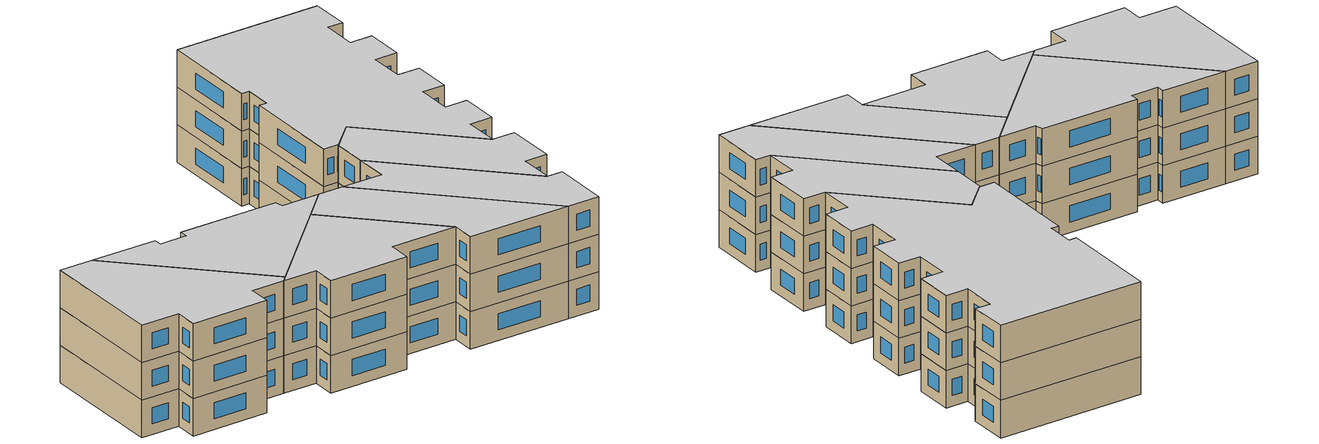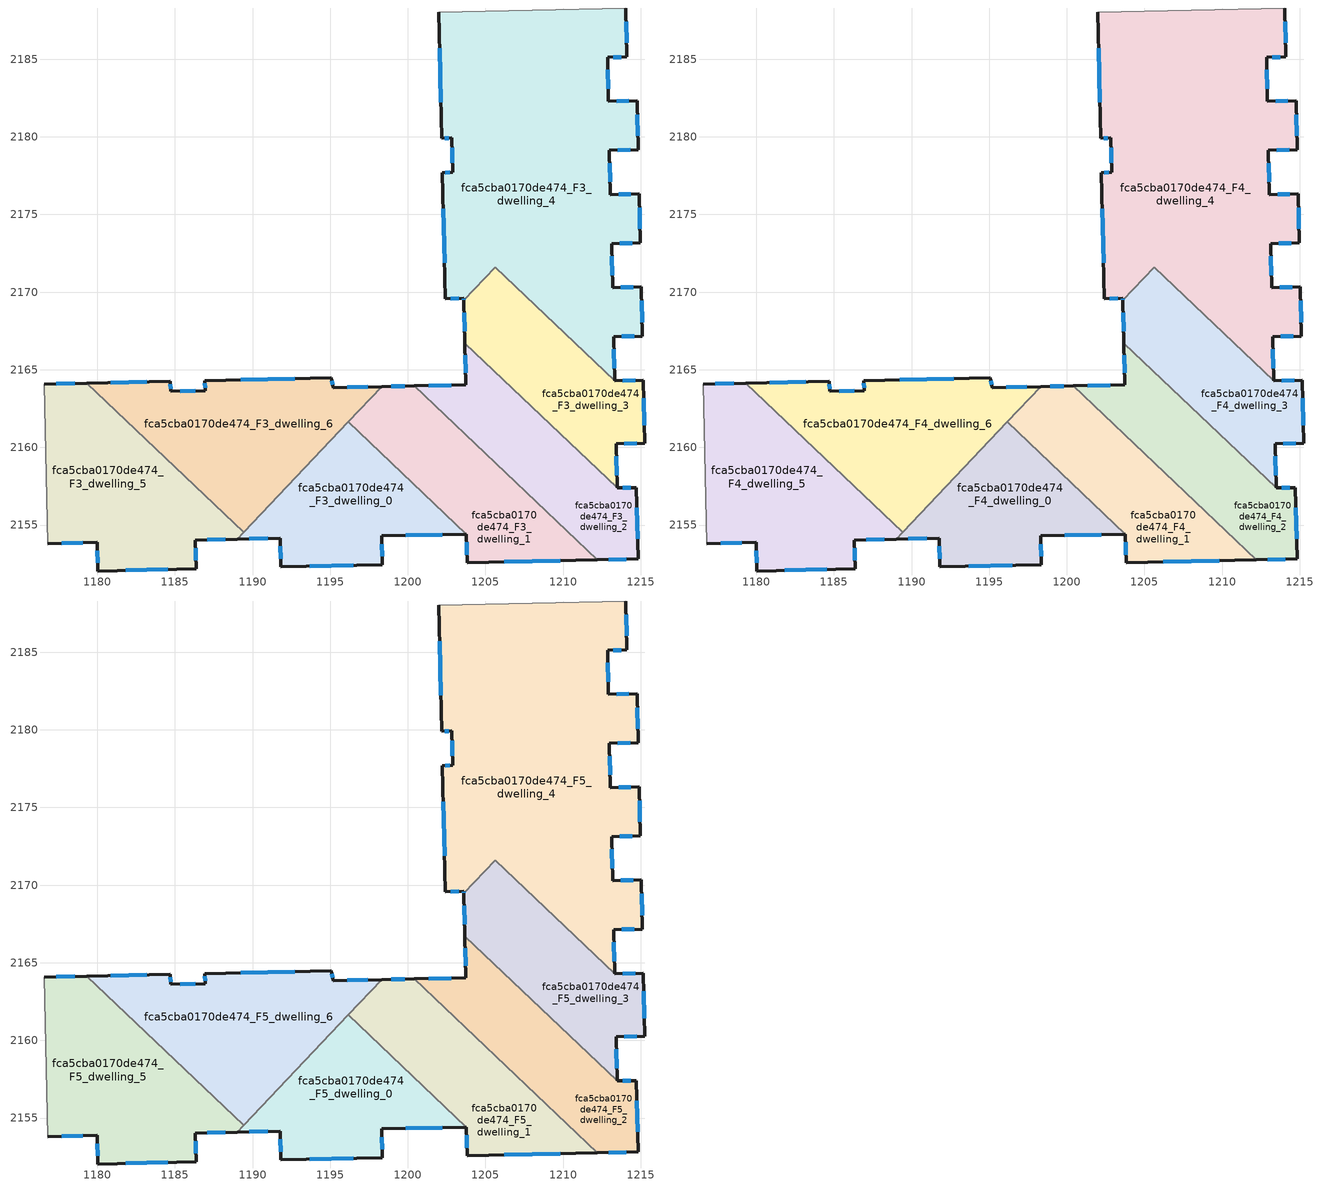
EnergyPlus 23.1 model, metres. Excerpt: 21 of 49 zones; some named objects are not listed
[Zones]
fca5cba0170de474_F3_dwelling_0
 floor to fca5cba0170de474_F2_dwelling_0 (EU_floor_Construction): 1203.77,2154.42 1198.32,2154.3 1198.36,2152.45 1191.83,2152.3 1191.78,2154.15 1189,2154.09 1196.17,2161.64 z9
 wall outside (EU_wall_Construction): 1189,2154.09 1191.78,2154.15 1191.83,2152.3 1198.36,2152.45 1198.32,2154.3 1203.77,2154.42 z9:12
 wall to fca5cba0170de474_F3_dwelling_1 (EU_wall_Construction): 1203.77,2154.42 1196.17,2161.64 z9:12
 wall to fca5cba0170de474_F3_dwelling_6 (EU_wall_Construction): 1196.17,2161.64 1189.43,2154.54 z9:12
 wall to fca5cba0170de474_F3_dwelling_5 (EU_wall_Construction): 1189.43,2154.54 1189,2154.09 z9:12
 window (EU_Window_Construction): 1191.79,2153.62 1191.81,2152.83 / 1189.79,2154.11 1190.98,2154.13 / 1199.88,2154.33 1202.21,2154.38 / 1198.35,2152.98 1198.33,2153.77 / 1193.69,2152.34 1196.49,2152.41 z9.86:11.14
fca5cba0170de474_F3_dwelling_1
 floor to fca5cba0170de474_F2_dwelling_1 (EU_floor_Construction): 1212.2,2152.76 1203.81,2152.57 1203.77,2154.42 1196.17,2161.64 1198.33,2163.91 1200.41,2163.96 z9
 wall outside (EU_wall_Construction): 1200.41,2163.96 1198.33,2163.91 / 1203.77,2154.42 1203.81,2152.57 1212.2,2152.76 z9:12
 wall to fca5cba0170de474_F3_dwelling_2 (EU_wall_Construction): 1212.2,2152.76 1200.41,2163.96 z9:12
 wall to fca5cba0170de474_F3_dwelling_6 (EU_wall_Construction): 1198.33,2163.91 1196.17,2161.64 z9:12
 window (EU_Window_Construction): 1199.82,2163.94 1198.92,2163.92 / 1206.21,2152.62 1209.81,2152.7 / 1203.78,2153.89 1203.8,2153.1 z9.86:11.14
fca5cba0170de474_F3_dwelling_2
 floor to fca5cba0170de474_F2_dwelling_2 (EU_floor_Construction): 1214.72,2157.41 1214.83,2152.82 1212.2,2152.76 1200.41,2163.96 1203.73,2164.03 1203.68,2166.7 1213.47,2157.39 z9
 wall outside (EU_wall_Construction): 1203.68,2166.7 1203.73,2164.03 1200.41,2163.96 / 1212.2,2152.76 1214.83,2152.82 1214.72,2157.41 1213.47,2157.39 z9:12
 wall to fca5cba0170de474_F3_dwelling_3 (EU_wall_Construction): 1213.47,2157.39 1203.68,2166.7 z9:12
 window (EU_Window_Construction): 1202.79,2164.01 1201.36,2163.98 / 1203.69,2165.94 1203.72,2164.79 / 1214.36,2157.41 1213.83,2157.4 / 1214.79,2154.13 1214.75,2156.1 / 1212.95,2152.77 1214.08,2152.8 z9.86:11.14
fca5cba0170de474_F3_dwelling_3
 floor to fca5cba0170de474_F2_dwelling_3 (EU_floor_Construction): 1215.17,2164.33 1215.26,2160.28 1213.41,2160.23 1213.47,2157.39 1203.68,2166.7 1203.61,2169.47 1205.63,2171.6 1213.32,2164.29 z9
 wall outside (EU_wall_Construction): 1213.47,2157.39 1213.41,2160.23 1215.26,2160.28 1215.17,2164.33 1213.32,2164.29 / 1203.61,2169.47 1203.68,2166.7 z9:12
 wall to fca5cba0170de474_F3_dwelling_4 (EU_wall_Construction): 1213.32,2164.29 1205.63,2171.6 1203.61,2169.47 z9:12
 window (EU_Window_Construction): 1213.45,2158.21 1213.43,2159.42 / 1203.63,2168.68 1203.66,2167.49 / 1214.64,2164.32 1213.85,2164.3 / 1215.23,2161.44 1215.19,2163.17 / 1213.94,2160.25 1214.73,2160.27 z9.86:11.14
fca5cba0170de474_F3_dwelling_4
 floor to fca5cba0170de474_F2_dwelling_4 (EU_floor_Construction): 1214.03,2188.3 1214.11,2185.15 1212.86,2185.12 1212.92,2182.29 1214.77,2182.33 1214.84,2179.17 1212.99,2179.12 1213.05,2176.29 1214.9,2176.33 1214.97,2173.17 1213.12,2173.13 1213.19,2170.29 1215.03,2170.33 1215.1,2167.17 1213.26,2167.13 1213.32,2164.29 1205.63,2171.6 1203.61,2169.47 1203.61,2169.6 1202.42,2169.57 1202.23,2177.7 1202.88,2177.71 1202.83,2179.93 1202.18,2179.91 1202,2188.03 z9
 wall outside (EU_wall_Construction): 1213.32,2164.29 1213.26,2167.13 1215.1,2167.17 1215.03,2170.33 1213.19,2170.29 1213.12,2173.13 1214.97,2173.17 1214.9,2176.33 1213.05,2176.29 1212.99,2179.12 1214.84,2179.17 1214.77,2182.33 1212.92,2182.29 1212.86,2185.12 1214.11,2185.15 1214.03,2188.3 / 1202,2188.03 1202.18,2179.91 1202.83,2179.93 1202.88,2177.71 1202.23,2177.7 1202.42,2169.57 1203.61,2169.6 1203.61,2169.47 z9:12
 wall adiabatic (EU_wall_Construction): 1214.03,2188.3 1202,2188.03 z9:12
 window (EU_Window_Construction): 1214.37,2176.32 1213.58,2176.3 / 1214.95,2174.07 1214.92,2175.42 / 1213.65,2173.14 1214.44,2173.16 / 1213.17,2171.1 1213.14,2172.32 / 1214.51,2170.32 1213.71,2170.3 / 1215.08,2168.07 1215.05,2169.43 / 1213.78,2167.14 1214.58,2167.16 / 1213.3,2165.1 1213.27,2166.32 / 1203.61,2169.56 1203.61,2169.51 / 1202.76,2169.58 1203.27,2169.59 / 1202.29,2175.37 1202.37,2171.89 / 1202.7,2177.71 1202.42,2177.7 / 1202.85,2179.29 1202.87,2178.34 / 1202.37,2179.92 1202.65,2179.92 / 1202.05,2185.71 1202.13,2182.23 / 1214.09,2186.05 1214.06,2187.4 / 1213.22,2185.13 1213.76,2185.14 / 1212.9,2183.1 1212.88,2184.31 / 1214.24,2182.31 1213.45,2182.3 / 1214.82,2180.07 1214.79,2181.42 / 1213.52,2179.14 1214.31,2179.15 / 1213.03,2177.1 1213.01,2178.31 z9.86:11.14
fca5cba0170de474_F3_dwelling_5
 floor to fca5cba0170de474_F2_dwelling_5 (EU_floor_Construction): 1189.43,2154.54 1189,2154.09 1186.32,2154.03 1186.36,2152.19 1180.03,2152.04 1179.98,2153.89 1176.81,2153.79 1176.59,2164.08 1179.32,2164.14 z9
 wall outside (EU_wall_Construction): 1176.81,2153.79 1179.98,2153.89 1180.03,2152.04 1186.36,2152.19 1186.32,2154.03 1189,2154.09 / 1179.32,2164.14 1176.59,2164.08 z9:12
 wall adiabatic (EU_wall_Construction): 1176.59,2164.08 1176.81,2153.79 z9:12
 wall to fca5cba0170de474_F3_dwelling_6 (EU_wall_Construction): 1189.43,2154.54 1179.32,2164.14 z9:12
 window (EU_Window_Construction): 1181.84,2152.08 1184.55,2152.15 / 1180,2153.36 1180.01,2152.57 / 1177.71,2153.82 1179.08,2153.86 / 1178.54,2164.12 1177.37,2164.09 / 1187.09,2154.05 1188.24,2154.07 / 1186.35,2152.72 1186.33,2153.5 z9.86:11.14
fca5cba0170de474_F3_dwelling_6
 floor to fca5cba0170de474_F2_dwelling_6 (EU_floor_Construction): 1198.33,2163.91 1189.43,2154.54 1179.32,2164.14 1184.71,2164.25 1184.72,2163.61 1186.94,2163.66 1186.93,2164.3 1195.05,2164.49 1195.19,2163.84 z9
 wall outside (EU_wall_Construction): 1198.33,2163.91 1195.19,2163.84 1195.05,2164.49 1186.93,2164.3 1186.94,2163.66 1184.72,2163.61 1184.71,2164.25 1179.32,2164.14 z9:12
 window (EU_Window_Construction): 1195.15,2164.02 1195.09,2164.3 / 1197.43,2163.89 1196.08,2163.86 / 1183.17,2164.22 1180.86,2164.17 / 1184.72,2163.79 1184.72,2164.07 / 1186.31,2163.64 1185.36,2163.62 / 1186.93,2164.12 1186.94,2163.84 / 1192.73,2164.43 1189.25,2164.36 z9.86:11.14
fca5cba0170de474_F4_dwelling_0
 floor to fca5cba0170de474_F3_dwelling_0 (EU_floor_Construction): 1203.77,2154.42 1198.32,2154.3 1198.36,2152.45 1191.83,2152.3 1191.78,2154.15 1189,2154.09 1196.17,2161.64 z12
 wall outside (EU_wall_Construction): 1189,2154.09 1191.78,2154.15 1191.83,2152.3 1198.36,2152.45 1198.32,2154.3 1203.77,2154.42 z12:15
 wall to fca5cba0170de474_F4_dwelling_1 (EU_wall_Construction): 1203.77,2154.42 1196.17,2161.64 z12:15
 wall to fca5cba0170de474_F4_dwelling_6 (EU_wall_Construction): 1196.17,2161.64 1189.43,2154.54 z12:15
 wall to fca5cba0170de474_F4_dwelling_5 (EU_wall_Construction): 1189.43,2154.54 1189,2154.09 z12:15
 window (EU_Window_Construction): 1191.79,2153.62 1191.81,2152.83 / 1189.79,2154.11 1190.98,2154.13 / 1199.88,2154.33 1202.21,2154.38 / 1198.35,2152.98 1198.33,2153.77 / 1193.69,2152.34 1196.49,2152.41 z12.86:14.14
fca5cba0170de474_F4_dwelling_1
 floor to fca5cba0170de474_F3_dwelling_1 (EU_floor_Construction): 1212.2,2152.76 1203.81,2152.57 1203.77,2154.42 1196.17,2161.64 1198.33,2163.91 1200.41,2163.96 z12
 wall outside (EU_wall_Construction): 1200.41,2163.96 1198.33,2163.91 / 1203.77,2154.42 1203.81,2152.57 1212.2,2152.76 z12:15
 wall to fca5cba0170de474_F4_dwelling_2 (EU_wall_Construction): 1212.2,2152.76 1200.41,2163.96 z12:15
 wall to fca5cba0170de474_F4_dwelling_6 (EU_wall_Construction): 1198.33,2163.91 1196.17,2161.64 z12:15
 window (EU_Window_Construction): 1199.82,2163.94 1198.92,2163.92 / 1206.21,2152.62 1209.81,2152.7 / 1203.78,2153.89 1203.8,2153.1 z12.86:14.14
fca5cba0170de474_F4_dwelling_2
 floor to fca5cba0170de474_F3_dwelling_2 (EU_floor_Construction): 1214.72,2157.41 1214.83,2152.82 1212.2,2152.76 1200.41,2163.96 1203.73,2164.03 1203.68,2166.7 1213.47,2157.39 z12
 wall outside (EU_wall_Construction): 1203.68,2166.7 1203.73,2164.03 1200.41,2163.96 / 1212.2,2152.76 1214.83,2152.82 1214.72,2157.41 1213.47,2157.39 z12:15
 wall to fca5cba0170de474_F4_dwelling_3 (EU_wall_Construction): 1213.47,2157.39 1203.68,2166.7 z12:15
 window (EU_Window_Construction): 1202.79,2164.01 1201.36,2163.98 / 1203.69,2165.94 1203.72,2164.79 / 1214.36,2157.41 1213.83,2157.4 / 1214.79,2154.13 1214.75,2156.1 / 1212.95,2152.77 1214.08,2152.8 z12.86:14.14
fca5cba0170de474_F4_dwelling_3
 floor to fca5cba0170de474_F3_dwelling_3 (EU_floor_Construction): 1215.17,2164.33 1215.26,2160.28 1213.41,2160.23 1213.47,2157.39 1203.68,2166.7 1203.61,2169.47 1205.63,2171.6 1213.32,2164.29 z12
 wall outside (EU_wall_Construction): 1213.47,2157.39 1213.41,2160.23 1215.26,2160.28 1215.17,2164.33 1213.32,2164.29 / 1203.61,2169.47 1203.68,2166.7 z12:15
 wall to fca5cba0170de474_F4_dwelling_4 (EU_wall_Construction): 1213.32,2164.29 1205.63,2171.6 1203.61,2169.47 z12:15
 window (EU_Window_Construction): 1213.45,2158.21 1213.43,2159.42 / 1203.63,2168.68 1203.66,2167.49 / 1214.64,2164.32 1213.85,2164.3 / 1215.23,2161.44 1215.19,2163.17 / 1213.94,2160.25 1214.73,2160.27 z12.86:14.14
fca5cba0170de474_F4_dwelling_4
 floor to fca5cba0170de474_F3_dwelling_4 (EU_floor_Construction): 1214.03,2188.3 1214.11,2185.15 1212.86,2185.12 1212.92,2182.29 1214.77,2182.33 1214.84,2179.17 1212.99,2179.12 1213.05,2176.29 1214.9,2176.33 1214.97,2173.17 1213.12,2173.13 1213.19,2170.29 1215.03,2170.33 1215.1,2167.17 1213.26,2167.13 1213.32,2164.29 1205.63,2171.6 1203.61,2169.47 1203.61,2169.6 1202.42,2169.57 1202.23,2177.7 1202.88,2177.71 1202.83,2179.93 1202.18,2179.91 1202,2188.03 z12
 wall outside (EU_wall_Construction): 1213.32,2164.29 1213.26,2167.13 1215.1,2167.17 1215.03,2170.33 1213.19,2170.29 1213.12,2173.13 1214.97,2173.17 1214.9,2176.33 1213.05,2176.29 1212.99,2179.12 1214.84,2179.17 1214.77,2182.33 1212.92,2182.29 1212.86,2185.12 1214.11,2185.15 1214.03,2188.3 / 1202,2188.03 1202.18,2179.91 1202.83,2179.93 1202.88,2177.71 1202.23,2177.7 1202.42,2169.57 1203.61,2169.6 1203.61,2169.47 z12:15
 wall adiabatic (EU_wall_Construction): 1214.03,2188.3 1202,2188.03 z12:15
 window (EU_Window_Construction): 1214.37,2176.32 1213.58,2176.3 / 1214.95,2174.07 1214.92,2175.42 / 1213.65,2173.14 1214.44,2173.16 / 1213.17,2171.1 1213.14,2172.32 / 1214.51,2170.32 1213.71,2170.3 / 1215.08,2168.07 1215.05,2169.43 / 1213.78,2167.14 1214.58,2167.16 / 1213.3,2165.1 1213.27,2166.32 / 1203.61,2169.56 1203.61,2169.51 / 1202.76,2169.58 1203.27,2169.59 / 1202.29,2175.37 1202.37,2171.89 / 1202.7,2177.71 1202.42,2177.7 / 1202.85,2179.29 1202.87,2178.34 / 1202.37,2179.92 1202.65,2179.92 / 1202.05,2185.71 1202.13,2182.23 / 1214.09,2186.05 1214.06,2187.4 / 1213.22,2185.13 1213.76,2185.14 / 1212.9,2183.1 1212.88,2184.31 / 1214.24,2182.31 1213.45,2182.3 / 1214.82,2180.07 1214.79,2181.42 / 1213.52,2179.14 1214.31,2179.15 / 1213.03,2177.1 1213.01,2178.31 z12.86:14.14
fca5cba0170de474_F4_dwelling_5
 floor to fca5cba0170de474_F3_dwelling_5 (EU_floor_Construction): 1189.43,2154.54 1189,2154.09 1186.32,2154.03 1186.36,2152.19 1180.03,2152.04 1179.98,2153.89 1176.81,2153.79 1176.59,2164.08 1179.32,2164.14 z12
 wall outside (EU_wall_Construction): 1176.81,2153.79 1179.98,2153.89 1180.03,2152.04 1186.36,2152.19 1186.32,2154.03 1189,2154.09 / 1179.32,2164.14 1176.59,2164.08 z12:15
 wall adiabatic (EU_wall_Construction): 1176.59,2164.08 1176.81,2153.79 z12:15
 wall to fca5cba0170de474_F4_dwelling_6 (EU_wall_Construction): 1189.43,2154.54 1179.32,2164.14 z12:15
 window (EU_Window_Construction): 1181.84,2152.08 1184.55,2152.15 / 1180,2153.36 1180.01,2152.57 / 1177.71,2153.82 1179.08,2153.86 / 1178.54,2164.12 1177.37,2164.09 / 1187.09,2154.05 1188.24,2154.07 / 1186.35,2152.72 1186.33,2153.5 z12.86:14.14
fca5cba0170de474_F4_dwelling_6
 floor to fca5cba0170de474_F3_dwelling_6 (EU_floor_Construction): 1198.33,2163.91 1189.43,2154.54 1179.32,2164.14 1184.71,2164.25 1184.72,2163.61 1186.94,2163.66 1186.93,2164.3 1195.05,2164.49 1195.19,2163.84 z12
 wall outside (EU_wall_Construction): 1198.33,2163.91 1195.19,2163.84 1195.05,2164.49 1186.93,2164.3 1186.94,2163.66 1184.72,2163.61 1184.71,2164.25 1179.32,2164.14 z12:15
 window (EU_Window_Construction): 1195.15,2164.02 1195.09,2164.3 / 1197.43,2163.89 1196.08,2163.86 / 1183.17,2164.22 1180.86,2164.17 / 1184.72,2163.79 1184.72,2164.07 / 1186.31,2163.64 1185.36,2163.62 / 1186.93,2164.12 1186.94,2163.84 / 1192.73,2164.43 1189.25,2164.36 z12.86:14.14
fca5cba0170de474_F5_dwelling_0
 floor to fca5cba0170de474_F4_dwelling_0 (EU_floor_Construction): 1203.77,2154.42 1198.32,2154.3 1198.36,2152.45 1191.83,2152.3 1191.78,2154.15 1189,2154.09 1196.17,2161.64 z15
 wall outside (EU_wall_Construction): 1189,2154.09 1191.78,2154.15 1191.83,2152.3 1198.36,2152.45 1198.32,2154.3 1203.77,2154.42 z15:18
 wall to fca5cba0170de474_F5_dwelling_1 (EU_wall_Construction): 1203.77,2154.42 1196.17,2161.64 z15:18
 wall to fca5cba0170de474_F5_dwelling_6 (EU_wall_Construction): 1196.17,2161.64 1189.43,2154.54 z15:18
 wall to fca5cba0170de474_F5_dwelling_5 (EU_wall_Construction): 1189.43,2154.54 1189,2154.09 z15:18
 window (EU_Window_Construction): 1191.79,2153.62 1191.81,2152.83 / 1189.79,2154.11 1190.98,2154.13 / 1199.88,2154.33 1202.21,2154.38 / 1198.35,2152.98 1198.33,2153.77 / 1193.69,2152.34 1196.49,2152.41 z15.86:17.14
 ceiling to fca5cba0170de474_F6_dwelling_0 (EU_floor_Construction): 1203.77,2154.42 1196.17,2161.64 1189,2154.09 1191.78,2154.15 1191.83,2152.3 1198.36,2152.45 1198.32,2154.3 z18
fca5cba0170de474_F5_dwelling_1
 floor to fca5cba0170de474_F4_dwelling_1 (EU_floor_Construction): 1212.2,2152.76 1203.81,2152.57 1203.77,2154.42 1196.17,2161.64 1198.33,2163.91 1200.41,2163.96 z15
 wall outside (EU_wall_Construction): 1200.41,2163.96 1198.33,2163.91 / 1203.77,2154.42 1203.81,2152.57 1212.2,2152.76 z15:18
 wall to fca5cba0170de474_F5_dwelling_2 (EU_wall_Construction): 1212.2,2152.76 1200.41,2163.96 z15:18
 wall to fca5cba0170de474_F5_dwelling_6 (EU_wall_Construction): 1198.33,2163.91 1196.17,2161.64 z15:18
 window (EU_Window_Construction): 1199.82,2163.94 1198.92,2163.92 / 1206.21,2152.62 1209.81,2152.7 / 1203.78,2153.89 1203.8,2153.1 z15.86:17.14
 ceiling to fca5cba0170de474_F6_dwelling_1 (EU_floor_Construction): 1212.2,2152.76 1200.41,2163.96 1198.33,2163.91 1196.17,2161.64 1203.77,2154.42 1203.81,2152.57 z18
fca5cba0170de474_F5_dwelling_2
 floor to fca5cba0170de474_F4_dwelling_2 (EU_floor_Construction): 1214.72,2157.41 1214.83,2152.82 1212.2,2152.76 1200.41,2163.96 1203.73,2164.03 1203.68,2166.7 1213.47,2157.39 z15
 wall outside (EU_wall_Construction): 1203.68,2166.7 1203.73,2164.03 1200.41,2163.96 / 1212.2,2152.76 1214.83,2152.82 1214.72,2157.41 1213.47,2157.39 z15:18
 wall to fca5cba0170de474_F5_dwelling_3 (EU_wall_Construction): 1213.47,2157.39 1203.68,2166.7 z15:18
 window (EU_Window_Construction): 1202.79,2164.01 1201.36,2163.98 / 1203.69,2165.94 1203.72,2164.79 / 1214.36,2157.41 1213.83,2157.4 / 1214.79,2154.13 1214.75,2156.1 / 1212.95,2152.77 1214.08,2152.8 z15.86:17.14
 ceiling to fca5cba0170de474_F6_dwelling_2 (EU_floor_Construction): 1214.83,2152.82 1214.72,2157.41 1213.47,2157.39 1203.68,2166.7 1203.73,2164.03 1200.41,2163.96 1212.2,2152.76 z18
fca5cba0170de474_F5_dwelling_3
 floor to fca5cba0170de474_F4_dwelling_3 (EU_floor_Construction): 1215.17,2164.33 1215.26,2160.28 1213.41,2160.23 1213.47,2157.39 1203.68,2166.7 1203.61,2169.47 1205.63,2171.6 1213.32,2164.29 z15
 wall outside (EU_wall_Construction): 1213.47,2157.39 1213.41,2160.23 1215.26,2160.28 1215.17,2164.33 1213.32,2164.29 / 1203.61,2169.47 1203.68,2166.7 z15:18
 wall to fca5cba0170de474_F5_dwelling_4 (EU_wall_Construction): 1213.32,2164.29 1205.63,2171.6 1203.61,2169.47 z15:18
 window (EU_Window_Construction): 1213.45,2158.21 1213.43,2159.42 / 1203.63,2168.68 1203.66,2167.49 / 1214.64,2164.32 1213.85,2164.3 / 1215.23,2161.44 1215.19,2163.17 / 1213.94,2160.25 1214.73,2160.27 z15.86:17.14
 ceiling to fca5cba0170de474_F6_dwelling_3 (EU_floor_Construction): 1213.47,2157.39 1213.41,2160.23 1215.26,2160.28 1215.17,2164.33 1213.32,2164.29 1205.63,2171.6 1203.61,2169.47 1203.68,2166.7 z18
fca5cba0170de474_F5_dwelling_4
 floor to fca5cba0170de474_F4_dwelling_4 (EU_floor_Construction): 1214.03,2188.3 1214.11,2185.15 1212.86,2185.12 1212.92,2182.29 1214.77,2182.33 1214.84,2179.17 1212.99,2179.12 1213.05,2176.29 1214.9,2176.33 1214.97,2173.17 1213.12,2173.13 1213.19,2170.29 1215.03,2170.33 1215.1,2167.17 1213.26,2167.13 1213.32,2164.29 1205.63,2171.6 1203.61,2169.47 1203.61,2169.6 1202.42,2169.57 1202.23,2177.7 1202.88,2177.71 1202.83,2179.93 1202.18,2179.91 1202,2188.03 z15
 wall outside (EU_wall_Construction): 1213.32,2164.29 1213.26,2167.13 1215.1,2167.17 1215.03,2170.33 1213.19,2170.29 1213.12,2173.13 1214.97,2173.17 1214.9,2176.33 1213.05,2176.29 1212.99,2179.12 1214.84,2179.17 1214.77,2182.33 1212.92,2182.29 1212.86,2185.12 1214.11,2185.15 1214.03,2188.3 / 1202,2188.03 1202.18,2179.91 1202.83,2179.93 1202.88,2177.71 1202.23,2177.7 1202.42,2169.57 1203.61,2169.6 1203.61,2169.47 z15:18
 wall adiabatic (EU_wall_Construction): 1214.03,2188.3 1202,2188.03 z15:18
 window (EU_Window_Construction): 1214.37,2176.32 1213.58,2176.3 / 1214.95,2174.07 1214.92,2175.42 / 1213.65,2173.14 1214.44,2173.16 / 1213.17,2171.1 1213.14,2172.32 / 1214.51,2170.32 1213.71,2170.3 / 1215.08,2168.07 1215.05,2169.43 / 1213.78,2167.14 1214.58,2167.16 / 1213.3,2165.1 1213.27,2166.32 / 1203.61,2169.56 1203.61,2169.51 / 1202.76,2169.58 1203.27,2169.59 / 1202.29,2175.37 1202.37,2171.89 / 1202.7,2177.71 1202.42,2177.7 / 1202.85,2179.29 1202.87,2178.34 / 1202.37,2179.92 1202.65,2179.92 / 1202.05,2185.71 1202.13,2182.23 / 1214.09,2186.05 1214.06,2187.4 / 1213.22,2185.13 1213.76,2185.14 / 1212.9,2183.1 1212.88,2184.31 / 1214.24,2182.31 1213.45,2182.3 / 1214.82,2180.07 1214.79,2181.42 / 1213.52,2179.14 1214.31,2179.15 / 1213.03,2177.1 1213.01,2178.31 z15.86:17.14
 ceiling to fca5cba0170de474_F6_dwelling_4 (EU_floor_Construction): 1213.32,2164.29 1213.26,2167.13 1215.1,2167.17 1215.03,2170.33 1213.19,2170.29 1213.12,2173.13 1214.97,2173.17 1214.9,2176.33 1213.05,2176.29 1212.99,2179.12 1214.84,2179.17 1214.77,2182.33 1212.92,2182.29 1212.86,2185.12 1214.11,2185.15 1214.03,2188.3 1202,2188.03 1202.18,2179.91 1202.83,2179.93 1202.88,2177.71 1202.23,2177.7 1202.42,2169.57 1203.61,2169.6 1203.61,2169.47 1205.63,2171.6 z18
fca5cba0170de474_F5_dwelling_5
 floor to fca5cba0170de474_F4_dwelling_5 (EU_floor_Construction): 1189.43,2154.54 1189,2154.09 1186.32,2154.03 1186.36,2152.19 1180.03,2152.04 1179.98,2153.89 1176.81,2153.79 1176.59,2164.08 1179.32,2164.14 z15
 wall outside (EU_wall_Construction): 1176.81,2153.79 1179.98,2153.89 1180.03,2152.04 1186.36,2152.19 1186.32,2154.03 1189,2154.09 / 1179.32,2164.14 1176.59,2164.08 z15:18
 wall adiabatic (EU_wall_Construction): 1176.59,2164.08 1176.81,2153.79 z15:18
 wall to fca5cba0170de474_F5_dwelling_6 (EU_wall_Construction): 1189.43,2154.54 1179.32,2164.14 z15:18
 window (EU_Window_Construction): 1181.84,2152.08 1184.55,2152.15 / 1180,2153.36 1180.01,2152.57 / 1177.71,2153.82 1179.08,2153.86 / 1178.54,2164.12 1177.37,2164.09 / 1187.09,2154.05 1188.24,2154.07 / 1186.35,2152.72 1186.33,2153.5 z15.86:17.14
 ceiling to fca5cba0170de474_F6_dwelling_5 (EU_floor_Construction): 1189,2154.09 1189.43,2154.54 1179.32,2164.14 1176.59,2164.08 1176.81,2153.79 1179.98,2153.89 1180.03,2152.04 1186.36,2152.19 1186.32,2154.03 z18
fca5cba0170de474_F5_dwelling_6
 floor to fca5cba0170de474_F4_dwelling_6 (EU_floor_Construction): 1198.33,2163.91 1189.43,2154.54 1179.32,2164.14 1184.71,2164.25 1184.72,2163.61 1186.94,2163.66 1186.93,2164.3 1195.05,2164.49 1195.19,2163.84 z15
 wall outside (EU_wall_Construction): 1198.33,2163.91 1195.19,2163.84 1195.05,2164.49 1186.93,2164.3 1186.94,2163.66 1184.72,2163.61 1184.71,2164.25 1179.32,2164.14 z15:18
 window (EU_Window_Construction): 1195.15,2164.02 1195.09,2164.3 / 1197.43,2163.89 1196.08,2163.86 / 1183.17,2164.22 1180.86,2164.17 / 1184.72,2163.79 1184.72,2164.07 / 1186.31,2163.64 1185.36,2163.62 / 1186.93,2164.12 1186.94,2163.84 / 1192.73,2164.43 1189.25,2164.36 z15.86:17.14
 ceiling to fca5cba0170de474_F6_dwelling_6 (EU_floor_Construction): 1189.43,2154.54 1198.33,2163.91 1195.19,2163.84 1195.05,2164.49 1186.93,2164.3 1186.94,2163.66 1184.72,2163.61 1184.71,2164.25 1179.32,2164.14 z18
[Building]
EU S2 Campaign: North Axis=0; Terrain=City; Solar Distribution=FullExterior
[Site:Location]
Helsinki-Vantaa.AP: Latitude=60.317; Longitude=24.963; Time Zone=2; Elevation=54.6
[SizingPeriod:WeatherFileDays]
AnnualSizingPeriod: Begin Month=1; Begin Day of Month=1; End Month=12; End Day of Month=31; Day of Week for Start Day=Monday; Use Weather File Daylight Saving Period=No; Use Weather File Rain and Snow Indicators=No
[MATERIAL]
EU_InternalMass_Material: Roughness=MediumRough; Thickness=0.1; Conductivity=1; Density=1800; Specific Heat=900; Thermal Absorptance=0.9; Solar Absorptance=0.7; Visible Absorptance=0.7
[MATERIAL:NOMASS] Roughness=MediumRough; Thermal Absorptance=0.9; Solar Absorptance=0.7; Visible Absorptance=0.7
Name | Thermal Resistance
EU_wall_NoMass | 2.6932
EU_floor_NoMass | 2.22482
[WINDOWMATERIAL:SIMPLEGLAZINGSYSTEM]
EU_Window_SimpleGlazing: UFactor=2.14966; Solar Heat Gain Coefficient=0.7; Visible Transmittance=0.7
[CONSTRUCTION]
EU_wall_Construction: EU_wall_NoMass
EU_floor_Construction: EU_floor_NoMass
EU_Window_Construction: EU_Window_SimpleGlazing
EU_InternalMass_Construction: EU_InternalMass_Material
[ZONE] Type=1; Multiplier=1; Ceiling Height=autocalculate; Floor Area=autocalculate; Part of Total Floor Area=Yes
Name | Volume
fca5cba0170de474_F3_dwelling_0; fca5cba0170de474_F4_dwelling_0; fca5cba0170de474_F5_dwelling_0 | 200.016
fca5cba0170de474_F3_dwelling_1; fca5cba0170de474_F4_dwelling_1; fca5cba0170de474_F5_dwelling_1 | 214.764
fca5cba0170de474_F3_dwelling_2; fca5cba0170de474_F4_dwelling_2; fca5cba0170de474_F5_dwelling_2 | 202.646
fca5cba0170de474_F3_dwelling_3; fca5cba0170de474_F4_dwelling_3; fca5cba0170de474_F5_dwelling_3 | 208.183
fca5cba0170de474_F3_dwelling_4; fca5cba0170de474_F4_dwelling_4; fca5cba0170de474_F5_dwelling_4 | 692.12
fca5cba0170de474_F3_dwelling_5; fca5cba0170de474_F4_dwelling_5; fca5cba0170de474_F5_dwelling_5 | 278.104
fca5cba0170de474_F3_dwelling_6; fca5cba0170de474_F4_dwelling_6; fca5cba0170de474_F5_dwelling_6 | 278.065
[INTERNALMASS] Construction=EU_InternalMass_Construction
Name | Zone or ZoneList | Surface Area
fca5cba0170de474_F3_dwelling_0_EU_InternalMass | fca5cba0170de474_F3_dwelling_0 | 66.6719
fca5cba0170de474_F3_dwelling_1_EU_InternalMass | fca5cba0170de474_F3_dwelling_1 | 71.5899
fca5cba0170de474_F3_dwelling_2_EU_InternalMass | fca5cba0170de474_F3_dwelling_2 | 67.5488
fca5cba0170de474_F3_dwelling_3_EU_InternalMass | fca5cba0170de474_F3_dwelling_3 | 69.3951
fca5cba0170de474_F3_dwelling_4_EU_InternalMass | fca5cba0170de474_F3_dwelling_4 | 230.707
fca5cba0170de474_F3_dwelling_5_EU_InternalMass | fca5cba0170de474_F3_dwelling_5 | 92.7013
fca5cba0170de474_F3_dwelling_6_EU_InternalMass | fca5cba0170de474_F3_dwelling_6 | 92.6883
fca5cba0170de474_F4_dwelling_0_EU_InternalMass | fca5cba0170de474_F4_dwelling_0 | 66.6719
fca5cba0170de474_F4_dwelling_1_EU_InternalMass | fca5cba0170de474_F4_dwelling_1 | 71.5899
fca5cba0170de474_F4_dwelling_2_EU_InternalMass | fca5cba0170de474_F4_dwelling_2 | 67.5488
fca5cba0170de474_F4_dwelling_3_EU_InternalMass | fca5cba0170de474_F4_dwelling_3 | 69.3951
fca5cba0170de474_F4_dwelling_4_EU_InternalMass | fca5cba0170de474_F4_dwelling_4 | 230.707
fca5cba0170de474_F4_dwelling_5_EU_InternalMass | fca5cba0170de474_F4_dwelling_5 | 92.7013
fca5cba0170de474_F4_dwelling_6_EU_InternalMass | fca5cba0170de474_F4_dwelling_6 | 92.6883
fca5cba0170de474_F5_dwelling_0_EU_InternalMass | fca5cba0170de474_F5_dwelling_0 | 66.6719
fca5cba0170de474_F5_dwelling_1_EU_InternalMass | fca5cba0170de474_F5_dwelling_1 | 71.5899
fca5cba0170de474_F5_dwelling_2_EU_InternalMass | fca5cba0170de474_F5_dwelling_2 | 67.5488
fca5cba0170de474_F5_dwelling_3_EU_InternalMass | fca5cba0170de474_F5_dwelling_3 | 69.3951
fca5cba0170de474_F5_dwelling_4_EU_InternalMass | fca5cba0170de474_F5_dwelling_4 | 230.707
fca5cba0170de474_F5_dwelling_5_EU_InternalMass | fca5cba0170de474_F5_dwelling_5 | 92.7013
fca5cba0170de474_F5_dwelling_6_EU_InternalMass | fca5cba0170de474_F5_dwelling_6 | 92.6883
[OTHEREQUIPMENT] Fuel Type=Electricity; Design Level Calculation Method=Watts/Area; Power per Zone Floor Area=1; Fraction Latent=0; Fraction Radiant=0; Fraction Lost=0; Carbon Dioxide Generation Rate=0; EndUse Subcategory=EU_Step8_InternalGains
Name | Zone or ZoneList or Space or SpaceList | Schedule
EU_Step8_InternalGain_fca5cba0170de474_F3_dwelling_0_f000 | fca5cba0170de474_F3_dwelling_0 | EU_Step8_GainSchedule_fca5cba0170de474_F3_dwelling_0_f000
EU_Step8_InternalGain_fca5cba0170de474_F3_dwelling_1_f000 | fca5cba0170de474_F3_dwelling_1 | EU_Step8_GainSchedule_fca5cba0170de474_F3_dwelling_1_f000
EU_Step8_InternalGain_fca5cba0170de474_F3_dwelling_2_f000 | fca5cba0170de474_F3_dwelling_2 | EU_Step8_GainSchedule_fca5cba0170de474_F3_dwelling_2_f000
EU_Step8_InternalGain_fca5cba0170de474_F3_dwelling_3_f000 | fca5cba0170de474_F3_dwelling_3 | EU_Step8_GainSchedule_fca5cba0170de474_F3_dwelling_3_f000
EU_Step8_InternalGain_fca5cba0170de474_F3_dwelling_4_f000 | fca5cba0170de474_F3_dwelling_4 | EU_Step8_GainSchedule_fca5cba0170de474_F3_dwelling_4_f000
EU_Step8_InternalGain_fca5cba0170de474_F3_dwelling_5_f000 | fca5cba0170de474_F3_dwelling_5 | EU_Step8_GainSchedule_fca5cba0170de474_F3_dwelling_5_f000
EU_Step8_InternalGain_fca5cba0170de474_F3_dwelling_6_f000 | fca5cba0170de474_F3_dwelling_6 | EU_Step8_GainSchedule_fca5cba0170de474_F3_dwelling_6_f000
EU_Step8_InternalGain_fca5cba0170de474_F4_dwelling_0_f000 | fca5cba0170de474_F4_dwelling_0 | EU_Step8_GainSchedule_fca5cba0170de474_F4_dwelling_0_f000
EU_Step8_InternalGain_fca5cba0170de474_F4_dwelling_1_f000 | fca5cba0170de474_F4_dwelling_1 | EU_Step8_GainSchedule_fca5cba0170de474_F4_dwelling_1_f000
EU_Step8_InternalGain_fca5cba0170de474_F4_dwelling_2_f000 | fca5cba0170de474_F4_dwelling_2 | EU_Step8_GainSchedule_fca5cba0170de474_F4_dwelling_2_f000
EU_Step8_InternalGain_fca5cba0170de474_F4_dwelling_3_f000 | fca5cba0170de474_F4_dwelling_3 | EU_Step8_GainSchedule_fca5cba0170de474_F4_dwelling_3_f000
EU_Step8_InternalGain_fca5cba0170de474_F4_dwelling_4_f000 | fca5cba0170de474_F4_dwelling_4 | EU_Step8_GainSchedule_fca5cba0170de474_F4_dwelling_4_f000
EU_Step8_InternalGain_fca5cba0170de474_F4_dwelling_5_f000 | fca5cba0170de474_F4_dwelling_5 | EU_Step8_GainSchedule_fca5cba0170de474_F4_dwelling_5_f000
EU_Step8_InternalGain_fca5cba0170de474_F4_dwelling_6_f000 | fca5cba0170de474_F4_dwelling_6 | EU_Step8_GainSchedule_fca5cba0170de474_F4_dwelling_6_f000
EU_Step8_InternalGain_fca5cba0170de474_F5_dwelling_0_f000 | fca5cba0170de474_F5_dwelling_0 | EU_Step8_GainSchedule_fca5cba0170de474_F5_dwelling_0_f000
EU_Step8_InternalGain_fca5cba0170de474_F5_dwelling_1_f000 | fca5cba0170de474_F5_dwelling_1 | EU_Step8_GainSchedule_fca5cba0170de474_F5_dwelling_1_f000
EU_Step8_InternalGain_fca5cba0170de474_F5_dwelling_2_f000 | fca5cba0170de474_F5_dwelling_2 | EU_Step8_GainSchedule_fca5cba0170de474_F5_dwelling_2_f000
EU_Step8_InternalGain_fca5cba0170de474_F5_dwelling_3_f000 | fca5cba0170de474_F5_dwelling_3 | EU_Step8_GainSchedule_fca5cba0170de474_F5_dwelling_3_f000
EU_Step8_InternalGain_fca5cba0170de474_F5_dwelling_4_f000 | fca5cba0170de474_F5_dwelling_4 | EU_Step8_GainSchedule_fca5cba0170de474_F5_dwelling_4_f000
EU_Step8_InternalGain_fca5cba0170de474_F5_dwelling_5_f000 | fca5cba0170de474_F5_dwelling_5 | EU_Step8_GainSchedule_fca5cba0170de474_F5_dwelling_5_f000
EU_Step8_InternalGain_fca5cba0170de474_F5_dwelling_6_f000 | fca5cba0170de474_F5_dwelling_6 | EU_Step8_GainSchedule_fca5cba0170de474_F5_dwelling_6_f000
[ZONEVENTILATION:DESIGNFLOWRATE] Schedule=EU_AlwaysOn; Design Flow Rate Calculation Method=AirChanges/Hour; Air Changes per Hour=0.586271; Ventilation Type=Natural; Fan Pressure Rise=0; Fan Total Efficiency=1; Constant Term Coefficient=1; Temperature Term Coefficient=0; Velocity Term Coefficient=0; Velocity Squared Term Coefficient=0; Minimum Indoor Temperature=-100; Maximum Indoor Temperature=100; Delta Temperature=-100; Minimum Outdoor Temperature=-100; Maximum Outdoor Temperature=100; Maximum Wind Speed=40
Name | Zone or ZoneList or Space or SpaceList
EU_ConstantAir_fca5cba0170de474_F3_dwelling_0 | fca5cba0170de474_F3_dwelling_0
EU_ConstantAir_fca5cba0170de474_F3_dwelling_1 | fca5cba0170de474_F3_dwelling_1
EU_ConstantAir_fca5cba0170de474_F3_dwelling_2 | fca5cba0170de474_F3_dwelling_2
EU_ConstantAir_fca5cba0170de474_F3_dwelling_3 | fca5cba0170de474_F3_dwelling_3
EU_ConstantAir_fca5cba0170de474_F3_dwelling_4 | fca5cba0170de474_F3_dwelling_4
EU_ConstantAir_fca5cba0170de474_F3_dwelling_5 | fca5cba0170de474_F3_dwelling_5
EU_ConstantAir_fca5cba0170de474_F3_dwelling_6 | fca5cba0170de474_F3_dwelling_6
EU_ConstantAir_fca5cba0170de474_F4_dwelling_0 | fca5cba0170de474_F4_dwelling_0
EU_ConstantAir_fca5cba0170de474_F4_dwelling_1 | fca5cba0170de474_F4_dwelling_1
EU_ConstantAir_fca5cba0170de474_F4_dwelling_2 | fca5cba0170de474_F4_dwelling_2
EU_ConstantAir_fca5cba0170de474_F4_dwelling_3 | fca5cba0170de474_F4_dwelling_3
EU_ConstantAir_fca5cba0170de474_F4_dwelling_4 | fca5cba0170de474_F4_dwelling_4
EU_ConstantAir_fca5cba0170de474_F4_dwelling_5 | fca5cba0170de474_F4_dwelling_5
EU_ConstantAir_fca5cba0170de474_F4_dwelling_6 | fca5cba0170de474_F4_dwelling_6
EU_ConstantAir_fca5cba0170de474_F5_dwelling_0 | fca5cba0170de474_F5_dwelling_0
EU_ConstantAir_fca5cba0170de474_F5_dwelling_1 | fca5cba0170de474_F5_dwelling_1
EU_ConstantAir_fca5cba0170de474_F5_dwelling_2 | fca5cba0170de474_F5_dwelling_2
EU_ConstantAir_fca5cba0170de474_F5_dwelling_3 | fca5cba0170de474_F5_dwelling_3
EU_ConstantAir_fca5cba0170de474_F5_dwelling_4 | fca5cba0170de474_F5_dwelling_4
EU_ConstantAir_fca5cba0170de474_F5_dwelling_5 | fca5cba0170de474_F5_dwelling_5
EU_ConstantAir_fca5cba0170de474_F5_dwelling_6 | fca5cba0170de474_F5_dwelling_6
[HVACTEMPLATE:ZONE:IDEALLOADSAIRSYSTEM] System Availability Schedule=EU_AlwaysOn; Maximum Heating Supply Air Temperature=50; Minimum Cooling Supply Air Temperature=13; Maximum Heating Supply Air Humidity Ratio=0.0156; Minimum Cooling Supply Air Humidity Ratio=0.0077; Heating Limit=NoLimit; Cooling Limit=NoLimit; Heating Availability Schedule=EU_AlwaysOn; Cooling Availability Schedule=EU_CoolingOff; Dehumidification Control Type=ConstantSensibleHeatRatio; Cooling Sensible Heat Ratio=0.7; Dehumidification Setpoint=60; Humidification Control Type=None; Humidification Setpoint=30; Outdoor Air Method=None; Outdoor Air Flow Rate per Person=0.00944; Outdoor Air Flow Rate per Zone Floor Area=0; Outdoor Air Flow Rate per Zone=0; Demand Controlled Ventilation Type=None; Outdoor Air Economizer Type=NoEconomizer; Heat Recovery Type=None; Sensible Heat Recovery Effectiveness=0.7; Latent Heat Recovery Effectiveness=0.65
Name | Template Thermostat
fca5cba0170de474_F3_dwelling_0 | EU_HeatOnly_fca5cba0170de474_F3_dwelling_0
fca5cba0170de474_F3_dwelling_1 | EU_HeatOnly_fca5cba0170de474_F3_dwelling_1
fca5cba0170de474_F3_dwelling_2 | EU_HeatOnly_fca5cba0170de474_F3_dwelling_2
fca5cba0170de474_F3_dwelling_3 | EU_HeatOnly_fca5cba0170de474_F3_dwelling_3
fca5cba0170de474_F3_dwelling_4 | EU_HeatOnly_fca5cba0170de474_F3_dwelling_4
fca5cba0170de474_F3_dwelling_5 | EU_HeatOnly_fca5cba0170de474_F3_dwelling_5
fca5cba0170de474_F3_dwelling_6 | EU_HeatOnly_fca5cba0170de474_F3_dwelling_6
fca5cba0170de474_F4_dwelling_0 | EU_HeatOnly_fca5cba0170de474_F4_dwelling_0
fca5cba0170de474_F4_dwelling_1 | EU_HeatOnly_fca5cba0170de474_F4_dwelling_1
fca5cba0170de474_F4_dwelling_2 | EU_HeatOnly_fca5cba0170de474_F4_dwelling_2
fca5cba0170de474_F4_dwelling_3 | EU_HeatOnly_fca5cba0170de474_F4_dwelling_3
fca5cba0170de474_F4_dwelling_4 | EU_HeatOnly_fca5cba0170de474_F4_dwelling_4
fca5cba0170de474_F4_dwelling_5 | EU_HeatOnly_fca5cba0170de474_F4_dwelling_5
fca5cba0170de474_F4_dwelling_6 | EU_HeatOnly_fca5cba0170de474_F4_dwelling_6
fca5cba0170de474_F5_dwelling_0 | EU_HeatOnly_fca5cba0170de474_F5_dwelling_0
fca5cba0170de474_F5_dwelling_1 | EU_HeatOnly_fca5cba0170de474_F5_dwelling_1
fca5cba0170de474_F5_dwelling_2 | EU_HeatOnly_fca5cba0170de474_F5_dwelling_2
fca5cba0170de474_F5_dwelling_3 | EU_HeatOnly_fca5cba0170de474_F5_dwelling_3
fca5cba0170de474_F5_dwelling_4 | EU_HeatOnly_fca5cba0170de474_F5_dwelling_4
fca5cba0170de474_F5_dwelling_5 | EU_HeatOnly_fca5cba0170de474_F5_dwelling_5
fca5cba0170de474_F5_dwelling_6 | EU_HeatOnly_fca5cba0170de474_F5_dwelling_6
[SIZING:ZONE] Zone Cooling Design Supply Air Temperature Input Method=SupplyAirTemperature; Zone Cooling Design Supply Air Temperature=13; Zone Heating Design Supply Air Temperature Input Method=SupplyAirTemperature; Zone Heating Design Supply Air Temperature=50; Zone Cooling Design Supply Air Humidity Ratio=0.008; Zone Heating Design Supply Air Humidity Ratio=0.008; Cooling Design Air Flow Method=DesignDay; Cooling Design Air Flow Rate=0; Cooling Minimum Air Flow per Zone Floor Area=0.000762; Cooling Minimum Air Flow=0; Cooling Minimum Air Flow Fraction=0.2; Heating Design Air Flow Method=DesignDay; Heating Design Air Flow Rate=0; Heating Maximum Air Flow per Zone Floor Area=0.002032; Heating Maximum Air Flow=0.141576; Heating Maximum Air Flow Fraction=0.3; Account for Dedicated Outdoor Air System=No; Dedicated Outdoor Air System Control Strategy=NeutralSupplyAir; Dedicated Outdoor Air Low Setpoint Temperature for Design=autosize; Dedicated Outdoor Air High Setpoint Temperature for Design=autosize; Zone Load Sizing Method=Sensible Load Only No Latent Load; Zone Latent Cooling Design Supply Air Humidity Ratio Input Method=HumidityRatioDifference; Zone Cooling Design Supply Air Humidity Ratio Difference=0.005; Zone Latent Heating Design Supply Air Humidity Ratio Input Method=HumidityRatioDifference; Zone Humidification Design Supply Air Humidity Ratio Difference=0.005
fca5cba0170de474_F3_dwelling_0; fca5cba0170de474_F3_dwelling_1; fca5cba0170de474_F3_dwelling_2; fca5cba0170de474_F3_dwelling_3; fca5cba0170de474_F3_dwelling_4; fca5cba0170de474_F3_dwelling_5; fca5cba0170de474_F3_dwelling_6; fca5cba0170de474_F4_dwelling_0; fca5cba0170de474_F4_dwelling_1; fca5cba0170de474_F4_dwelling_2; fca5cba0170de474_F4_dwelling_3; fca5cba0170de474_F4_dwelling_4; fca5cba0170de474_F4_dwelling_5; fca5cba0170de474_F4_dwelling_6; fca5cba0170de474_F5_dwelling_0; fca5cba0170de474_F5_dwelling_1; fca5cba0170de474_F5_dwelling_2; fca5cba0170de474_F5_dwelling_3; fca5cba0170de474_F5_dwelling_4; fca5cba0170de474_F5_dwelling_5; fca5cba0170de474_F5_dwelling_6
[SCHEDULE:CONSTANT]
Name | Hourly Value
EU_AlwaysOn | 1
EU_CoolingOff | 0
[SCHEDULE:FILE] Column Number=1; Rows to Skip at Top=0; Number of Hours of Data=8760; Column Separator=Comma; Interpolate to Timestep=No; Minutes per Item=60; Adjust Schedule for Daylight Savings=Yes
Name | File
EU_Step8_GainSchedule_fca5cba0170de474_F3_dwelling_0_f000 | ../../schedules/fca5cba0170de474/fca5cba0170de474_F3_dwelling_0_f000_gain.csv
EU_Step8_GainSchedule_fca5cba0170de474_F3_dwelling_1_f000 | ../../schedules/fca5cba0170de474/fca5cba0170de474_F3_dwelling_1_f000_gain.csv
EU_Step8_GainSchedule_fca5cba0170de474_F3_dwelling_2_f000 | ../../schedules/fca5cba0170de474/fca5cba0170de474_F3_dwelling_2_f000_gain.csv
EU_Step8_GainSchedule_fca5cba0170de474_F3_dwelling_3_f000 | ../../schedules/fca5cba0170de474/fca5cba0170de474_F3_dwelling_3_f000_gain.csv
EU_Step8_GainSchedule_fca5cba0170de474_F3_dwelling_4_f000 | ../../schedules/fca5cba0170de474/fca5cba0170de474_F3_dwelling_4_f000_gain.csv
EU_Step8_GainSchedule_fca5cba0170de474_F3_dwelling_5_f000 | ../../schedules/fca5cba0170de474/fca5cba0170de474_F3_dwelling_5_f000_gain.csv
EU_Step8_GainSchedule_fca5cba0170de474_F3_dwelling_6_f000 | ../../schedules/fca5cba0170de474/fca5cba0170de474_F3_dwelling_6_f000_gain.csv
EU_Step8_GainSchedule_fca5cba0170de474_F4_dwelling_0_f000 | ../../schedules/fca5cba0170de474/fca5cba0170de474_F4_dwelling_0_f000_gain.csv
EU_Step8_GainSchedule_fca5cba0170de474_F4_dwelling_1_f000 | ../../schedules/fca5cba0170de474/fca5cba0170de474_F4_dwelling_1_f000_gain.csv
EU_Step8_GainSchedule_fca5cba0170de474_F4_dwelling_2_f000 | ../../schedules/fca5cba0170de474/fca5cba0170de474_F4_dwelling_2_f000_gain.csv
EU_Step8_GainSchedule_fca5cba0170de474_F4_dwelling_3_f000 | ../../schedules/fca5cba0170de474/fca5cba0170de474_F4_dwelling_3_f000_gain.csv
EU_Step8_GainSchedule_fca5cba0170de474_F4_dwelling_4_f000 | ../../schedules/fca5cba0170de474/fca5cba0170de474_F4_dwelling_4_f000_gain.csv
EU_Step8_GainSchedule_fca5cba0170de474_F4_dwelling_5_f000 | ../../schedules/fca5cba0170de474/fca5cba0170de474_F4_dwelling_5_f000_gain.csv
EU_Step8_GainSchedule_fca5cba0170de474_F4_dwelling_6_f000 | ../../schedules/fca5cba0170de474/fca5cba0170de474_F4_dwelling_6_f000_gain.csv
EU_Step8_GainSchedule_fca5cba0170de474_F5_dwelling_0_f000 | ../../schedules/fca5cba0170de474/fca5cba0170de474_F5_dwelling_0_f000_gain.csv
EU_Step8_GainSchedule_fca5cba0170de474_F5_dwelling_1_f000 | ../../schedules/fca5cba0170de474/fca5cba0170de474_F5_dwelling_1_f000_gain.csv
EU_Step8_GainSchedule_fca5cba0170de474_F5_dwelling_2_f000 | ../../schedules/fca5cba0170de474/fca5cba0170de474_F5_dwelling_2_f000_gain.csv
EU_Step8_GainSchedule_fca5cba0170de474_F5_dwelling_3_f000 | ../../schedules/fca5cba0170de474/fca5cba0170de474_F5_dwelling_3_f000_gain.csv
EU_Step8_GainSchedule_fca5cba0170de474_F5_dwelling_4_f000 | ../../schedules/fca5cba0170de474/fca5cba0170de474_F5_dwelling_4_f000_gain.csv
EU_Step8_GainSchedule_fca5cba0170de474_F5_dwelling_5_f000 | ../../schedules/fca5cba0170de474/fca5cba0170de474_F5_dwelling_5_f000_gain.csv
EU_Step8_GainSchedule_fca5cba0170de474_F5_dwelling_6_f000 | ../../schedules/fca5cba0170de474/fca5cba0170de474_F5_dwelling_6_f000_gain.csv
